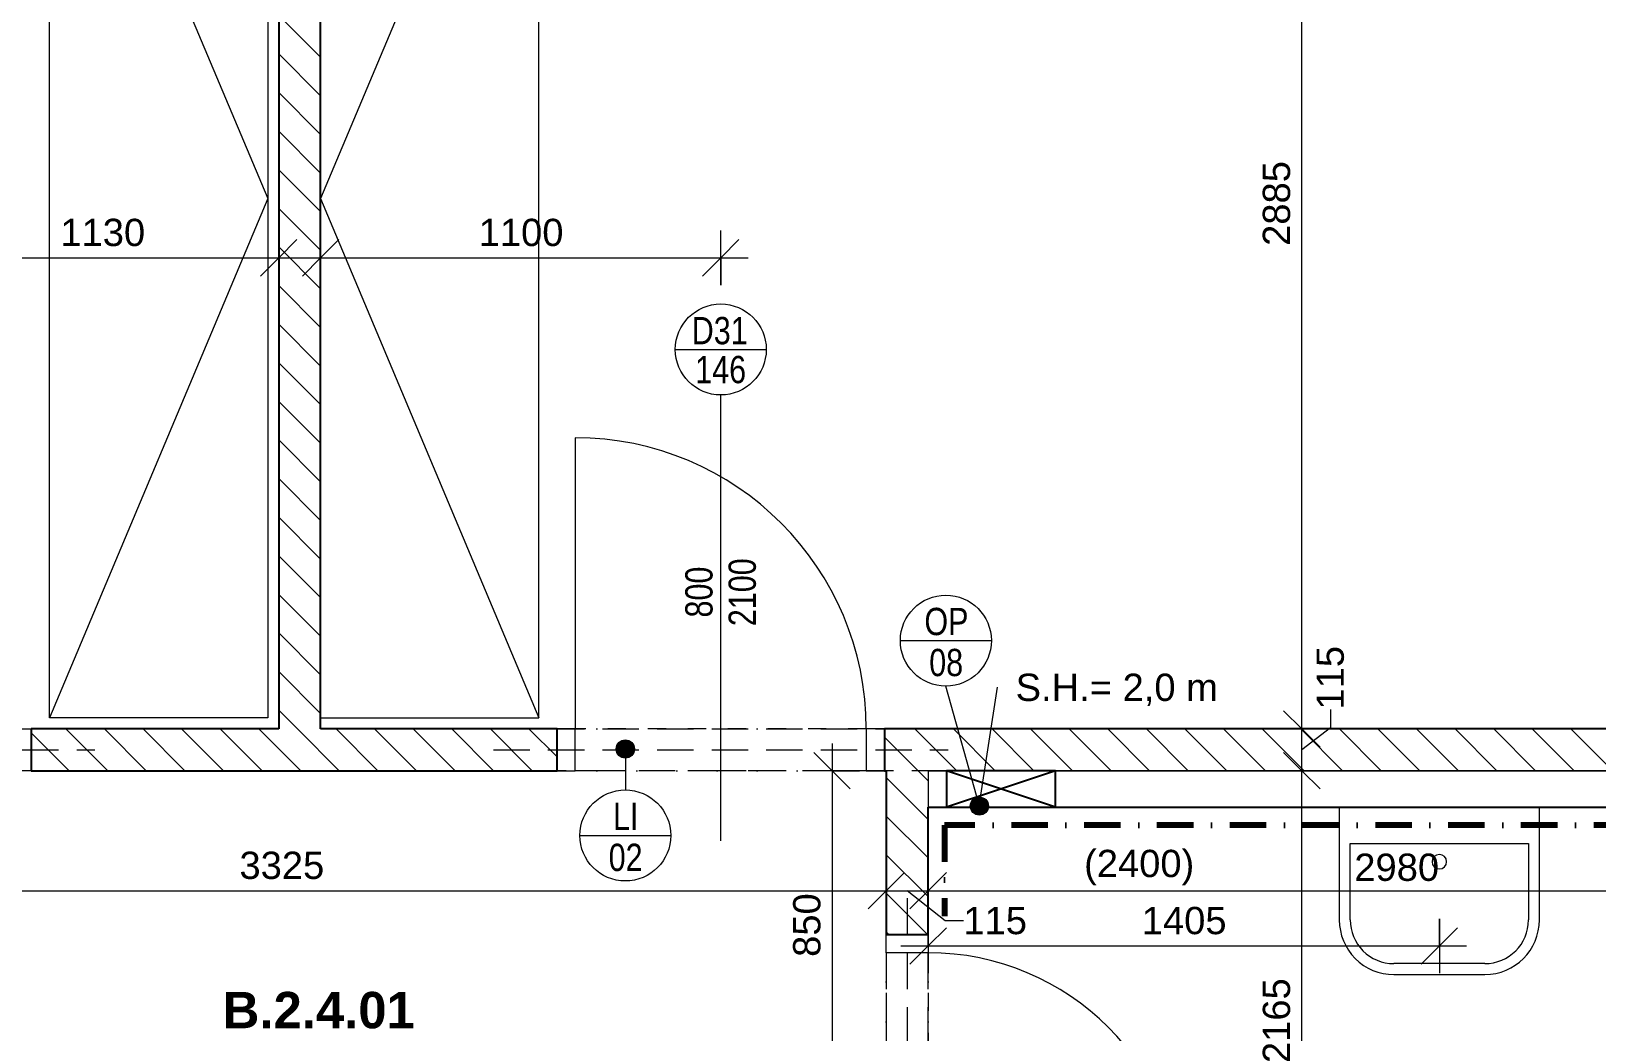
# Model space of a CAD drawing. Header units: millimetres. Extents: x -8668 to 43537, y -2985 to 58543.
# Drawn here: x 15276 to 19578, y 51786 to 54534 of the extents above; entities that cross this region are included whole.
import ezdxf

# ---------------------------------------------------------------- set-up
doc = ezdxf.new("R2010")
doc.units = ezdxf.units.MM
for name, pattern in [('HA_Dash_3mm-S1mm', [150, 100, -50]), ('HA_DashDot_2_2mm-S0_6mm', [110, 50, -30, 0, -30]), ('HA_DashDot_4mm-S1mm', [200, 100, -50, 0, -50])]:
    doc.linetypes.add(name, pattern=pattern)
for name, color, linetype, lineweight in [('A-____-____-DIMS', 9, 'Continuous', 5), ('A-____-____-DIMS-50', 9, 'Continuous', 5), ('A-AREA-____-IDEN', 9, 'Continuous', 9), ('A-DETL-____-OTLN', 9, 'Continuous', 25), ('A-DOOR-____-IDEN', 9, 'Continuous', 9), ('A-DOOR-____-MCUT', 9, 'HA_DashDot_2_2mm-S0_6mm', 9), ('A-DOOR-____-OTLN', 9, 'Continuous', 9), ('A-DOOR-FRAM-MCUT', 9, 'Continuous', 9), ('A-GENM-____-HDLN', 9, 'HA_Dash_3mm-S1mm', 9), ('A-GENM-____-IDEN', 9, 'Continuous', 9), ('A-GENM-____-OTLN', 9, 'Continuous', 9), ('A-WALL-____-MCUT', 9, 'Continuous', 25), ('A-WALL-____-PATT', 9, 'Continuous', 25), ('G-____-____-TEXT', 9, 'Continuous', 5), ('I-FURN-____-OTLN', 9, 'Continuous', 9), ('I-WALL-____-MCUT', 9, 'Continuous', 25), ('P-SANR-FIXT-OTLN', 9, 'Continuous', 9)]:
    doc.layers.add(name, color=color, linetype=linetype, lineweight=lineweight)
doc.styles.add('Arial_1', font='arial.ttf', dxfattribs={"height": 75})
doc.styles.add('Arial_2', font='arial.ttf', dxfattribs={"width": 0.8, "height": 75})
doc.styles.add('Arial_B', font='arialbd.ttf', dxfattribs={"height": 100})
doc.dimstyles.new('Inner_Dimensions', dxfattribs={"dimscale": 304.8, "dimtxt": 76.519455, "dimasz": 0.328084, "dimexe": 0.246063, "dimexo": 0.0625, "dimgap": 0.032808, "dimtad": 1, "dimdec": 0, "dimzin": 0, "dimdsep": 46, "dimtxsty": 'Arial_1', "dimblk1": 'OBLIQUE', "dimblk2": 'OBLIQUE', "dimsah": 1, "dimcen": 0.09, "dimdle": 0.246063, "dimazin": 0, "dimtfac": 1, "dimtdec": 4, "dimtix": 1, "dimtmove": 2, "dimatfit": 3, "dimfxl": 0.246063, "dimfxlon": 1, "dimtvp": 1, "dimtolj": 1, "dimtzin": 0, "dimlwd": 9, "dimlwe": 9, "dimarcsym": 2})
doc.dimstyles.new('Inner_Dimensions_1', dxfattribs={"dimscale": 304.8, "dimtxt": 76.519455, "dimasz": 0.328084, "dimexe": 0.246063, "dimexo": 0.0625, "dimgap": 0.032808, "dimtad": 1, "dimdec": 0, "dimzin": 0, "dimdsep": 46, "dimtxsty": 'Arial_1', "dimblk1": 'OBLIQUE', "dimblk2": 'OBLIQUE', "dimsah": 1, "dimcen": 0.09, "dimdle": 0.246063, "dimazin": 0, "dimtfac": 1, "dimtdec": 4, "dimtix": 1, "dimtmove": 0, "dimatfit": 3, "dimfxl": 0.246063, "dimfxlon": 1, "dimtvp": 1, "dimtolj": 1, "dimtzin": 0, "dimlwd": 9, "dimlwe": 9, "dimarcsym": 2})
doc.dimstyles.new('Inner_Dimensions_2', dxfattribs={"dimscale": 304.8, "dimtxt": 76.519455, "dimasz": 0.328084, "dimexe": 0.246063, "dimexo": 0.0625, "dimgap": 0.032808, "dimtad": 1, "dimdec": 0, "dimzin": 0, "dimdsep": 46, "dimtxsty": 'Arial_1', "dimblk1": 'OBLIQUE', "dimblk2": 'OBLIQUE', "dimsah": 1, "dimcen": 0.09, "dimdle": 0.246063, "dimazin": 0, "dimtfac": 1, "dimtdec": 4, "dimtix": 1, "dimtmove": 1, "dimatfit": 3, "dimfxl": 0.246063, "dimfxlon": 1, "dimtvp": 1, "dimtolj": 1, "dimtzin": 0, "dimlwd": 9, "dimlwe": 9, "dimarcsym": 2})
pattern_1 = [(135, (0, 0), (-53.03301, -53.03301), [])]

# ---------------------------------------------------------------- blocks, each defined once
blk = doc.blocks.new('HA_DR_Single_Swing_Solid - In_BJ_800x2100-2124338-DPS_2NP - B')
at = {"layer": 'A-DOOR-____-MCUT'}
for p, q in [((-400, 57.5), (400, 57.5)), ((-400, -57.5), (400, -57.5))]:
    blk.add_line(p, q, dxfattribs=at)
at = {"layer": 'A-DOOR-____-OTLN', "lineweight": 5}
blk.add_line((400, -857.5), (400, -57.5), dxfattribs=at)
blk.add_arc((400, -57.5), 800, 180, 270, dxfattribs=at)
at = {"layer": 'A-DOOR-FRAM-MCUT'}
for p, q in [((-400, 57.5), (-450, 57.5)), ((-400, -57.5), (-400, 57.5)), ((450, 57.5), (400, 57.5)), ((400, 57.5), (400, -57.5)), ((-450, -57.5), (-400, -57.5)), ((400, -57.5), (450, -57.5))]:
    blk.add_line(p, q, dxfattribs=at)
blk = doc.blocks.new('HA_DR_Single_Swing_Solid - In_BJ_700x2100-2124344-DPS_2NP - B')
at = {"layer": 'A-DOOR-____-MCUT'}
for p, q in [((-350, 57.5), (350, 57.5)), ((-350, -57.5), (350, -57.5))]:
    blk.add_line(p, q, dxfattribs=at)
at = {"layer": 'A-DOOR-____-OTLN', "lineweight": 5}
blk.add_line((350, 757.5), (350, 57.5), dxfattribs=at)
blk.add_arc((350, 57.5), 700, 90, 180, dxfattribs=at)
at = {"layer": 'A-DOOR-FRAM-MCUT'}
for p, q in [((-400, 57.5), (-350, 57.5)), ((-350, 57.5), (-350, -57.5)), ((350, 57.5), (400, 57.5)), ((350, -57.5), (350, 57.5)), ((-350, -57.5), (-400, -57.5)), ((400, -57.5), (350, -57.5))]:
    blk.add_line(p, q, dxfattribs=at)
blk = doc.blocks.new('ABMV_WashBasin_Generic - 550x460-1959867-DPS_2NP - B')
at = {"layer": 'P-SANR-FIXT-OTLN'}
for p, q in [((250, 510), (0, 510)), ((0, 480), (250, 480)), ((-150, 360), (-150, 50)), ((-120, 150), (-120, 360)), ((370, 360), (370, 150)), ((400, 50), (400, 360)), ((370, 150), (-120, 150))]:
    blk.add_line(p, q, dxfattribs=at)
for centre, radius, start, end in [((0, 360), 150, 90, 180), ((0, 360), 120, 90, 180), ((250, 360), 150, 360, 90), ((250, 360), 120, 360, 90), ((125, 200), 20, 90, 270), ((125, 200), 20, 270, 90)]:
    blk.add_arc(centre, radius, start, end, dxfattribs=at)
blk = doc.blocks.new('NAB_Šatní_skříň_ADNS - 600x2000xšířka-V10-DPS_2NP - B')
at = {"layer": 'I-FURN-____-OTLN'}
for p, q in [((0, -600), (1427.5, 0)), ((0, 0), (2855, 0)), ((1427.5, 0), (2855, -600)), ((2855, 0), (2855, -600)), ((2855, -600), (0, -600))]:
    blk.add_line(p, q, dxfattribs=at)
blk = doc.blocks.new('NAB_Šatní_skříň_ADNS - 600x2000xšířka-V11-DPS_2NP - B')
at = {"layer": 'I-FURN-____-OTLN'}
for p, q in [((0, 600), (1427.5, 0)), ((2855, 600), (0, 600)), ((1427.5, 0), (2855, 600)), ((2855, 0), (2855, 600))]:
    blk.add_line(p, q, dxfattribs=at)
blk = doc.blocks.new('HA_GM_Tiling_LineBased - Generic Tiles-1701902-DPS_2NP - B')
at = {"layer": 'A-GENM-____-OTLN', "linetype": 'HA_DashDot_4mm-S1mm', "lineweight": 80}
blk.add_line((50, 50), (2935, 50), dxfattribs=at)
blk = doc.blocks.new('HA_GM_Tiling_LineBased - Generic Tiles-2044852-DPS_2NP - B')
at = {"layer": 'A-GENM-____-OTLN', "linetype": 'HA_DashDot_4mm-S1mm', "lineweight": 80}
blk.add_line((50, 50), (300, 50), dxfattribs=at)
blk = doc.blocks.new('TB_Porotherm KP11_5_1000mm - TB_Porotherm KP11_5_1000mm-1925202-DPS_2NP - B')
at = {"layer": 'A-GENM-____-HDLN'}
for p, q in [((500, 57.5), (-500, 57.5)), ((-500, 0), (500, 0)), ((-500, -57.5), (500, -57.5))]:
    blk.add_line(p, q, dxfattribs=at)
blk = doc.blocks.new('TB_Porotherm KP11_5_1250mm - TB_Porotherm KP11_5_1250mm-1919733-DPS_2NP - B')
at = {"layer": 'A-GENM-____-HDLN'}
for p, q in [((-625, 57.5), (625, 57.5)), ((-625, 0), (625, 0)), ((625, -57.5), (-625, -57.5))]:
    blk.add_line(p, q, dxfattribs=at)
blk = doc.blocks.new('DIMBLOCK37-DPS_2NP - B')
at = {"layer": 'A-____-____-DIMS-50', "lineweight": 9}
for p, q in [((14825.7, 53837.1), (14825.7, 53987.1)), ((14825.7, 53912.1), (14875.7, 53962.1)), ((15955.7, 53987.1), (15955.7, 53837.1)), ((15955.7, 53912.1), (15955.7, 53987.1)), ((15955.7, 53912.1), (16005.7, 53962.1)), ((14750.7, 53912.1), (16030.7, 53912.1)), ((14825.7, 53912.1), (14775.7, 53862.1)), ((14825.7, 53912.1), (14825.7, 53837.1)), ((15955.7, 53912.1), (15905.7, 53862.1))]:
    blk.add_line(p, q, dxfattribs=at)
at = {"layer": 'A-____-____-DIMS-50', "color": 0, "lineweight": 9, "insert": (15355.5, 54019.4), "char_height": 75, "width": 276.883, "attachment_point": 1, "line_spacing_factor": 0.941778, "style": 'Arial_1'}
blk.add_mtext('1130', dxfattribs=at)
blk = doc.blocks.new('_Oblique')
at = {"color": 0, "linetype": 'ByBlock', "lineweight": -2}
blk.add_line((-0.5, -0.5), (0.5, 0.5), dxfattribs=at)
blk = doc.blocks.new('DIMBLOCK42-DPS_2NP - B')
at = {"layer": 'A-____-____-DIMS-50', "lineweight": 9}
for p, q in [((18767.8, 52502.7), (18717.8, 52552.7)), ((18692.8, 52502.7), (18842.8, 52502.7)), ((18767.8, 52502.7), (18692.8, 52502.7)), ((18767.8, 50337.7), (18767.8, 52502.7)), ((18767.8, 52502.7), (18817.8, 52452.7)), ((18767.8, 50337.7), (18717.8, 50387.7)), ((18692.8, 50337.7), (18842.8, 50337.7)), ((18767.8, 50337.7), (18692.8, 50337.7)), ((18767.8, 50337.7), (18817.8, 50287.7))]:
    blk.add_line(p, q, dxfattribs=at)
at = {"layer": 'A-____-____-DIMS-50', "color": 0, "lineweight": 9, "insert": (18660.4, 51699.4), "char_height": 75, "width": 276.883, "attachment_point": 1, "rotation": 90, "line_spacing_factor": 0.941778, "style": 'Arial_1'}
blk.add_mtext('2165', dxfattribs=at)
blk = doc.blocks.new('DIMBLOCK43-DPS_2NP - B')
at = {"layer": 'A-____-____-DIMS-50', "lineweight": 9}
for p, q in [((18767.8, 52617.7), (18717.8, 52667.7)), ((18846.6, 52670.7), (18846.6, 52620.7)), ((18846.6, 52620.7), (18767.8, 52560.2)), ((18692.8, 52617.7), (18842.8, 52617.7)), ((18767.8, 52617.7), (18692.8, 52617.7)), ((18767.8, 52502.7), (18767.8, 52617.7)), ((18767.8, 52617.7), (18817.8, 52567.7)), ((18767.8, 52502.7), (18717.8, 52552.7)), ((18692.8, 52502.7), (18842.8, 52502.7)), ((18767.8, 52502.7), (18692.8, 52502.7)), ((18767.8, 52502.7), (18817.8, 52452.7))]:
    blk.add_line(p, q, dxfattribs=at)
at = {"layer": 'A-____-____-DIMS-50', "color": 0, "lineweight": 9, "insert": (18808.1, 52670.7), "char_height": 75, "width": 207.662, "attachment_point": 1, "rotation": 90, "line_spacing_factor": 0.941778, "style": 'Arial_1'}
blk.add_mtext('115', dxfattribs=at)
blk = doc.blocks.new('DIMBLOCK44-DPS_2NP - B')
at = {"layer": 'A-____-____-DIMS-50', "lineweight": 9}
for p, q in [((18767.8, 55502.7), (18717.8, 55552.7)), ((18767.8, 52617.7), (18767.8, 55577.7)), ((18692.8, 55502.7), (18842.8, 55502.7)), ((18767.8, 55502.7), (18692.8, 55502.7)), ((18767.8, 55502.7), (18817.8, 55452.7)), ((18767.8, 52617.7), (18717.8, 52667.7)), ((18692.8, 52617.7), (18842.8, 52617.7)), ((18767.8, 52617.7), (18692.8, 52617.7)), ((18767.8, 52617.7), (18817.8, 52567.7))]:
    blk.add_line(p, q, dxfattribs=at)
at = {"layer": 'A-____-____-DIMS-50', "color": 0, "lineweight": 9, "insert": (18660.4, 53944.9), "char_height": 75, "width": 276.883, "attachment_point": 1, "rotation": 90, "line_spacing_factor": 0.941778, "style": 'Arial_1'}
blk.add_mtext('2885', dxfattribs=at)
blk = doc.blocks.new('HA_TAG_Door_TypeMark_wDimensions - Scale50_Left with Bouble-921048-DPS_2NP - B')
at = {"layer": 'A-DOOR-____-IDEN'}
for p, q in [((-2.5, 22), (2.5, 22)), ((0, -5), (0, 19.5))]:
    blk.add_line(p, q, dxfattribs=at)
blk.add_circle((0, 22), 2.5, dxfattribs=at)
blk = doc.blocks.new('DIMBLOCK238-DPS_2NP - B')
at = {"layer": 'A-____-____-DIMS-50', "lineweight": 9}
for p, q in [((17476.8, 52577.7), (17476.8, 51577.7)), ((17476.8, 52502.7), (17426.8, 52552.7)), ((17551.8, 52502.7), (17401.8, 52502.7)), ((17476.8, 52502.7), (17526.8, 52452.7)), ((17476.8, 52502.7), (17551.8, 52502.7)), ((17476.8, 51652.7), (17426.8, 51702.7)), ((17551.8, 51652.7), (17401.8, 51652.7)), ((17476.8, 51652.7), (17526.8, 51602.7)), ((17476.8, 51652.7), (17551.8, 51652.7))]:
    blk.add_line(p, q, dxfattribs=at)
at = {"layer": 'A-____-____-DIMS-50', "color": 0, "lineweight": 9, "insert": (17369.5, 51991.2), "char_height": 75, "width": 207.662, "attachment_point": 1, "rotation": 90, "line_spacing_factor": 0.941778, "style": 'Arial_1'}
blk.add_mtext('850', dxfattribs=at)
blk = doc.blocks.new('HA_TAG_GM_Products - Generic-588599-DPS_2NP - B')
at = {"layer": 'A-GENM-____-IDEN'}
blk.add_line((-2.5, 0), (2.5, 0), dxfattribs=at)
blk.add_circle((0, 0), 2.5, dxfattribs=at)
blk = doc.blocks.new('DIMBLOCK283-DPS_2NP - B')
at = {"layer": 'A-____-____-DIMS-50', "lineweight": 9}
for p, q in [((17740.7, 52096.2), (17740.7, 51946.2)), ((17740.7, 52021.2), (17740.7, 52096.2)), ((17740.7, 52021.2), (17790.7, 52071.2)), ((19145.7, 52096.2), (19145.7, 51946.2)), ((19145.7, 52021.2), (19145.7, 52096.2)), ((19145.7, 52021.2), (19195.7, 52071.2)), ((17665.7, 52021.2), (19220.7, 52021.2)), ((17740.7, 52021.2), (17690.7, 51971.2)), ((19145.7, 52021.2), (19095.7, 51971.2))]:
    blk.add_line(p, q, dxfattribs=at)
at = {"layer": 'A-____-____-DIMS-50', "color": 0, "lineweight": 9, "insert": (18327.8, 52128.6), "char_height": 75, "width": 276.883, "attachment_point": 1, "line_spacing_factor": 0.941778, "style": 'Arial_1'}
blk.add_mtext('1405', dxfattribs=at)
blk = doc.blocks.new('DIMBLOCK297-DPS_2NP - B')
at = {"layer": 'A-____-____-DIMS-50', "lineweight": 9}
for p, q in [((16070.7, 53987.1), (16070.7, 53837.1)), ((16070.7, 53912.1), (16070.7, 53987.1)), ((16070.7, 53912.1), (16120.7, 53962.1)), ((17170.7, 53837.1), (17170.7, 53987.1)), ((17170.7, 53912.1), (17220.7, 53962.1)), ((15995.7, 53912.1), (17245.7, 53912.1)), ((16070.7, 53912.1), (16020.7, 53862.1)), ((17170.7, 53912.1), (17120.7, 53862.1)), ((17170.7, 53912.1), (17170.7, 53837.1))]:
    blk.add_line(p, q, dxfattribs=at)
at = {"layer": 'A-____-____-DIMS-50', "color": 0, "lineweight": 9, "insert": (16505.3, 54019.4), "char_height": 75, "width": 276.883, "attachment_point": 1, "line_spacing_factor": 0.941778, "style": 'Arial_1'}
blk.add_mtext('1100', dxfattribs=at)
blk = doc.blocks.new('DIMBLOCK324-DPS_2NP - B')
at = {"layer": 'A-____-____-DIMS-50', "lineweight": 9}
for p, q in [((14300.7, 52247.9), (14300.7, 52097.9)), ((14300.7, 52172.9), (14300.7, 52247.9)), ((17625.7, 52247.9), (17625.7, 52097.9)), ((17625.7, 52172.9), (17625.7, 52247.9)), ((14300.7, 52172.9), (14350.7, 52222.9)), ((17625.7, 52172.9), (17675.7, 52222.9)), ((14300.7, 52172.9), (14250.7, 52122.9)), ((14300.7, 52172.9), (17625.7, 52172.9)), ((17625.7, 52172.9), (17575.7, 52122.9))]:
    blk.add_line(p, q, dxfattribs=at)
at = {"layer": 'A-____-____-DIMS-50', "color": 0, "lineweight": 9, "insert": (15847.8, 52280.3), "char_height": 75, "width": 276.883, "attachment_point": 1, "line_spacing_factor": 0.941778, "style": 'Arial_1'}
blk.add_mtext('3325', dxfattribs=at)
blk = doc.blocks.new('DIMBLOCK325-DPS_2NP - B')
at = {"layer": 'A-____-____-DIMS-50', "lineweight": 9}
for p, q in [((17625.7, 52247.9), (17625.7, 52097.9)), ((17625.7, 52172.9), (17625.7, 52247.9)), ((17740.7, 52247.9), (17740.7, 52097.9)), ((17740.7, 52172.9), (17740.7, 52247.9)), ((17625.7, 52172.9), (17675.7, 52222.9)), ((17740.7, 52172.9), (17790.7, 52222.9)), ((17625.7, 52172.9), (17575.7, 52122.9)), ((17625.7, 52172.9), (17740.7, 52172.9)), ((17787.5, 52090.1), (17683.2, 52172.9)), ((17740.7, 52172.9), (17690.7, 52122.9)), ((17837.5, 52090.1), (17787.5, 52090.1))]:
    blk.add_line(p, q, dxfattribs=at)
at = {"layer": 'A-____-____-DIMS-50', "color": 0, "lineweight": 9, "insert": (17837.5, 52128.6), "char_height": 75, "width": 207.662, "attachment_point": 1, "line_spacing_factor": 0.941778, "style": 'Arial_1'}
blk.add_mtext('115', dxfattribs=at)
blk = doc.blocks.new('DIMBLOCK326-DPS_2NP - B')
at = {"layer": 'A-____-____-DIMS-50', "lineweight": 9}
for p, q in [((17740.7, 52247.9), (17740.7, 52097.9)), ((17740.7, 52172.9), (17740.7, 52247.9)), ((20720.7, 52247.9), (20720.7, 52097.9)), ((20720.7, 52172.9), (20720.7, 52247.9)), ((17740.7, 52172.9), (17790.7, 52222.9)), ((20720.7, 52172.9), (20770.7, 52222.9)), ((17740.7, 52172.9), (17690.7, 52122.9)), ((17740.7, 52172.9), (20795.7, 52172.9)), ((20720.7, 52172.9), (20670.7, 52122.9))]:
    blk.add_line(p, q, dxfattribs=at)
at = {"layer": 'A-____-____-DIMS-50', "color": 0, "lineweight": 9, "insert": (18912, 52275), "char_height": 75, "width": 276.883, "attachment_point": 1, "line_spacing_factor": 0.941778, "style": 'Arial_1'}
blk.add_mtext('2980', dxfattribs=at)

msp = doc.modelspace()

# ---------------------------------------------------------------- hatches: boundary and pattern name
at = {"layer": 'A-GENM-____-IDEN'}
h = msp.add_hatch(color=256, dxfattribs=at)
edge = h.paths.add_edge_path()
edge.add_arc((16908.4, 52562.5), 25, 0, 360)
h = msp.add_hatch(color=256, dxfattribs=at)
edge = h.paths.add_edge_path()
edge.add_arc((17881.6, 52405.6), 25, 0, 360)
at = {"layer": 'A-WALL-____-PATT', "lineweight": 5}
h = msp.add_hatch(dxfattribs=at)
h.set_pattern_fill('FP_3', color=256, style=0, pattern_type=2)
h.set_pattern_definition(pattern_1)
h.paths.add_polyline_path([(16070.7, 52617.7), (16070.7, 55502.7), (15955.7, 55502.7), (15955.7, 52617.7)])
h = msp.add_hatch(dxfattribs=at)
h.set_pattern_fill('FP_3', color=256, style=0, pattern_type=2)
h.set_pattern_definition(pattern_1)
h.paths.add_polyline_path([(14375.7, 52502.7), (14375.7, 52617.7), (14300.7, 52617.7), (14300.7, 52502.7)])
h.paths.add_polyline_path([(15275.7, 52502.7), (16720.7, 52502.7), (16720.7, 52617.7), (15275.7, 52617.7)])
h.paths.add_polyline_path([(17620.7, 52502.7), (20720.7, 52502.7), (20720.7, 52617.7), (17620.7, 52617.7)])
h = msp.add_hatch(dxfattribs=at)
h.set_pattern_fill('FP_3', color=256, style=0, pattern_type=2)
h.set_pattern_definition(pattern_1)
h.paths.add_polyline_path([(17625.7, 50337.7), (17740.7, 50337.7), (17740.7, 51252.7), (17625.7, 51252.7), (17625.7, 50770.1)])
h.paths.add_polyline_path([(17625.7, 52052.7), (17740.7, 52052.7), (17740.7, 52502.7), (17625.7, 52502.7)])

# ---------------------------------------------------------------- linework, layer by layer
at = {"layer": 'A-DETL-____-OTLN'}
for p, q in [((18090.7, 52502.7), (17790.7, 52502.7)), ((17790.7, 52502.7), (17790.7, 52402.7)), ((18090.7, 52502.7), (17790.7, 52402.7)), ((18090.7, 52402.7), (17790.7, 52502.7)), ((18090.7, 52402.7), (18090.7, 52502.7)), ((17790.7, 52402.7), (18090.7, 52402.7))]:
    msp.add_line(p, q, dxfattribs=at)
at = {"layer": 'A-GENM-____-IDEN'}
for p, q in [((17881.6, 52405.6), (17789.4, 52735.2)), ((16908.4, 52562.5), (16908.4, 52449.8))]:
    msp.add_line(p, q, dxfattribs=at)
for centre in [(16908.4, 52562.5), (17881.6, 52405.6)]:
    msp.add_circle(centre, 25, dxfattribs=at)
at = {"layer": 'A-WALL-____-MCUT', "lineweight": 9}
for p, q in [((17740.7, 52502.7), (20720.7, 52502.7)), ((20720.7, 52502.7), (17740.7, 52502.7)), ((17740.7, 52502.7), (17740.7, 52402.7))]:
    msp.add_line(p, q, dxfattribs=at)
at = {"layer": 'G-____-____-TEXT', "color": 10, "lineweight": 9}
msp.add_line((17881.9, 52412), (17931.1, 52731.9), dxfattribs=at)
at = {"layer": 'I-WALL-____-MCUT'}
for p, q in [((15955.7, 55502.7), (15955.7, 52617.7)), ((16070.7, 52617.7), (16070.7, 55502.7)), ((15955.7, 52617.7), (15275.7, 52617.7)), ((15275.7, 52617.7), (15275.7, 52502.7)), ((16720.7, 52617.7), (16070.7, 52617.7)), ((16720.7, 52502.7), (16720.7, 52617.7)), ((20720.7, 52617.7), (17620.7, 52617.7)), ((17620.7, 52617.7), (17620.7, 52502.7)), ((15275.7, 52502.7), (16720.7, 52502.7)), ((17620.7, 52502.7), (17625.7, 52502.7)), ((17625.7, 52502.7), (17625.7, 52052.7)), ((17740.7, 52052.7), (17740.7, 52402.7)), ((17740.7, 52402.7), (20720.7, 52402.7)), ((17625.7, 52052.7), (17740.7, 52052.7))]:
    msp.add_line(p, q, dxfattribs=at)

# ---------------------------------------------------------------- block references
at = {"layer": 'A-DOOR-____-IDEN', "xscale": 49.99999999999998, "yscale": 49.99999999999998, "zscale": 49.99999999999998}
msp.add_blockref('HA_TAG_Door_TypeMark_wDimensions - Scale50_Left with Bouble-921048-DPS_2NP - B', (17170.7, 52560.2), dxfattribs=at)
at = {"layer": 'A-DOOR-____-OTLN'}
for name, p, rotation in [('HA_DR_Single_Swing_Solid - In_BJ_800x2100-2124338-DPS_2NP - B', (17170.7, 52560.2), 180), ('HA_DR_Single_Swing_Solid - In_BJ_700x2100-2124344-DPS_2NP - B', (17683.2, 51652.7), 270.0000000000002)]:
    msp.add_blockref(name, p, dxfattribs=dict(at, rotation=rotation))
at = {"layer": 'A-GENM-____-IDEN', "xscale": 49.99999999999998, "yscale": 49.99999999999998, "zscale": 49.99999999999998}
for p in [(17789.4, 52860.2), (16908.4, 52324.8)]:
    msp.add_blockref('HA_TAG_GM_Products - Generic-588599-DPS_2NP - B', p, dxfattribs=at)
at = {"layer": 'A-GENM-____-OTLN'}
for p in [(14825.7, 52560.2), (17170.7, 52560.2)]:
    msp.add_blockref('TB_Porotherm KP11_5_1250mm - TB_Porotherm KP11_5_1250mm-1919733-DPS_2NP - B', p, dxfattribs=at)
at = {"layer": 'A-GENM-____-OTLN', "linetype": 'HA_DashDot_4mm-S1mm', "lineweight": 80}
for name, p, rotation in [('HA_GM_Tiling_LineBased - Generic Tiles-1701902-DPS_2NP - B', (20720.7, 52402.7), 180), ('HA_GM_Tiling_LineBased - Generic Tiles-2044852-DPS_2NP - B', (17735.7, 52402.7), 270.0000000000001)]:
    msp.add_blockref(name, p, dxfattribs=dict(at, rotation=rotation))
at = {"layer": 'A-GENM-____-OTLN', "rotation": 270.0000000000002}
msp.add_blockref('TB_Porotherm KP11_5_1000mm - TB_Porotherm KP11_5_1000mm-1925202-DPS_2NP - B', (17683.2, 51652.7), dxfattribs=at)
at = {"layer": 'I-FURN-____-OTLN'}
for name, p, rotation in [('NAB_Šatní_skříň_ADNS - 600x2000xšířka-V10-DPS_2NP - B', (15925.7, 55502.7), 269.9999999999996), ('NAB_Šatní_skříň_ADNS - 600x2000xšířka-V11-DPS_2NP - B', (16070.7, 55502.7), 270)]:
    msp.add_blockref(name, p, dxfattribs=dict(at, rotation=rotation))
at = {"layer": 'P-SANR-FIXT-OTLN', "rotation": 180}
msp.add_blockref('ABMV_WashBasin_Generic - 550x460-1959867-DPS_2NP - B', (19270.7, 52452.7), dxfattribs=at)

# ---------------------------------------------------------------- texts
at = {"layer": 'A-AREA-____-IDEN', "lineweight": 5, "insert": (15801.8, 51895), "char_height": 100, "width": 653.375, "attachment_point": 1, "style": 'Arial_B'}
msp.add_mtext('B.2.4.01', dxfattribs=at)
at = {"layer": 'A-DOOR-____-IDEN', "lineweight": 5, "char_height": 75, "attachment_point": 1, "style": 'Arial_2'}
for s, insert, width in [('D31', (17090.9, 53749.6), 189.198), ('146', (17100.5, 53642.6), 173.164)]:
    msp.add_mtext(s, dxfattribs=dict(at, insert=insert, width=width))
at = {"layer": 'A-DOOR-____-IDEN', "lineweight": 5, "char_height": 75, "attachment_point": 1, "rotation": 90, "style": 'Arial_2'}
for s, insert, width in [('800', (17073.1, 52923.8), 173.164), ('2100', (17192.1, 52900), 230.886)]:
    msp.add_mtext(s, dxfattribs=dict(at, insert=insert, width=width))
at = {"layer": 'A-GENM-____-IDEN', "lineweight": 5, "char_height": 75, "attachment_point": 1}
for s, insert, width, style in [('OP', (17730.4, 52950.3), 147.51, 'Arial_2'), ('08', (17743.6, 52837.6), 115.443, 'Arial_2'), ('LI', (16874.6, 52414.9), 86.582, 'Arial_2'), ('02', (16862.6, 52302.2), 115.443, 'Arial_2'), ('(2400)', (18169.3, 52285.4), 376.793, 'Arial_1')]:
    msp.add_mtext(s, dxfattribs=dict(at, insert=insert, width=width, style=style))
at = {"layer": 'G-____-____-TEXT', "color": 7, "lineweight": 9, "insert": (17981.1, 52769.4), "char_height": 75, "width": 685.443, "attachment_point": 1, "style": 'Arial_1'}
msp.add_mtext('S.H.= 2,0 m', dxfattribs=at)

# ---------------------------------------------------------------- dimensions: what is measured, and where the dimension line sits
at = {"layer": 'A-____-____-DIMS', "lineweight": 9}
for base, p1, p2, override, picture, middle in [((18767.8, 55502.7), (18692.8, 52617.7), (18692.8, 55502.7), {"dimpost": '<>', "dimfxl": 2885}, 'DIMBLOCK44-DPS_2NP - B', (18719.5, 54060.2)), ((17476.8, 51652.7), (17551.8, 52502.7), (17551.8, 51652.7), {"dimpost": '<>', "dimfxl": 850}, 'DIMBLOCK238-DPS_2NP - B', (17428.5, 52077.7))]:
    dim = msp.add_linear_dim(base=base, p1=p1, p2=p2, angle=90, dimstyle='Inner_Dimensions_1', override=override, dxfattribs=at)
    dim.commit()
    dim.dimension.update_dxf_attribs({"geometry": picture, "text_midpoint": middle})
dim = msp.add_linear_dim(base=(15955.7, 53912.1), p1=(14825.7, 53837.1), p2=(15955.7, 53987.1), angle=0, dimstyle='Inner_Dimensions', override={"dimpost": '<>', "dimfxl": 1139.912277}, dxfattribs=at)
dim.commit()
dim.dimension.update_dxf_attribs({"geometry": 'DIMBLOCK37-DPS_2NP - B', "text_midpoint": (15494, 53969.4), "dimtype": 160})
for base, p1, p2, override, picture, middle in [((17170.7, 53912.1), (16070.7, 53987.1), (17170.7, 53837.1), {"dimpost": '<>', "dimfxl": 1110.180166}, 'DIMBLOCK297-DPS_2NP - B', (16620.7, 53960.4)), ((17625.7, 52172.9), (14300.7, 52247.9), (17625.7, 52247.9), {"dimpost": '<>', "dimfxl": 3325}, 'DIMBLOCK324-DPS_2NP - B', (15963.2, 52221.2)), ((19145.7, 52021.2), (17740.7, 52096.2), (19145.7, 52096.2), {"dimpost": '<>', "dimfxl": 1405}, 'DIMBLOCK283-DPS_2NP - B', (18443.2, 52069.5))]:
    dim = msp.add_linear_dim(base=base, p1=p1, p2=p2, dimstyle='Inner_Dimensions_1', override=override, dxfattribs=at)
    dim.commit()
    dim.dimension.update_dxf_attribs({"geometry": picture, "text_midpoint": middle})
for base, p1, p2, dimstyle, override, picture, middle in [((18767.8, 52617.7), (18692.8, 52502.7), (18692.8, 52617.7), 'Inner_Dimensions_2', {"dimpost": '<>', "dimfxl": 115}, 'DIMBLOCK43-DPS_2NP - B', (18858.1, 52774.5)), ((18767.8, 52502.7), (18692.8, 50337.7), (18692.8, 52502.7), 'Inner_Dimensions', {"dimpost": '<>', "dimfxl": 2165}, 'DIMBLOCK42-DPS_2NP - B', (18710.4, 51837.8))]:
    dim = msp.add_linear_dim(base=base, p1=p1, p2=p2, angle=90, dimstyle=dimstyle, override=override, dxfattribs=at)
    dim.commit()
    dim.dimension.update_dxf_attribs({"geometry": picture, "text_midpoint": middle, "dimtype": 160, "text_rotation": 90})
for base, p1, p2, dimstyle, override, picture, middle in [((20720.7, 52172.9), (17740.7, 52247.9), (20720.7, 52247.9), 'Inner_Dimensions', {"dimpost": '<>', "dimfxl": 2980}, 'DIMBLOCK326-DPS_2NP - B', (19050.4, 52225)), ((17740.7, 52172.9), (17625.7, 52247.9), (17740.7, 52247.9), 'Inner_Dimensions_2', {"dimpost": '<>', "dimfxl": 115}, 'DIMBLOCK325-DPS_2NP - B', (17941.3, 52078.6))]:
    dim = msp.add_linear_dim(base=base, p1=p1, p2=p2, dimstyle=dimstyle, override=override, dxfattribs=at)
    dim.commit()
    dim.dimension.update_dxf_attribs({"geometry": picture, "text_midpoint": middle, "dimtype": 160})

doc.saveas('drawing.dxf')
